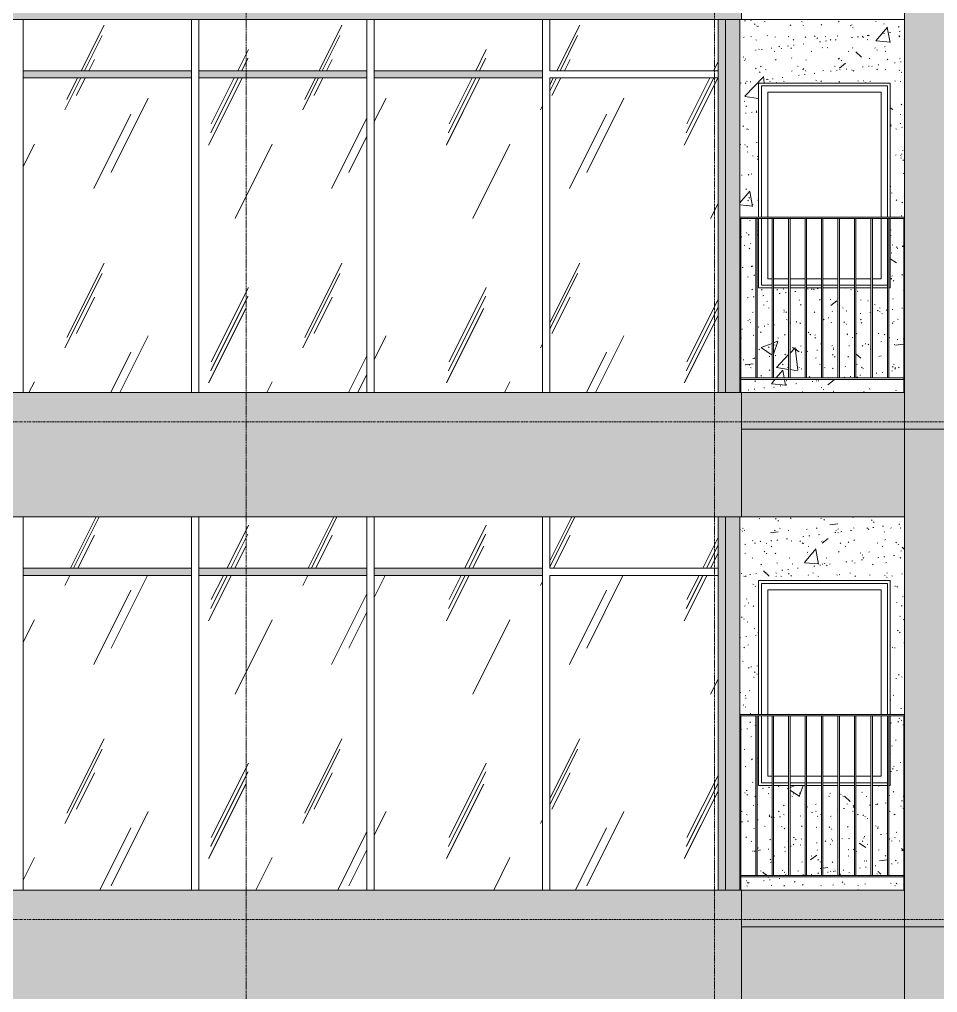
# Model space of a CAD drawing. Header units: millimetres. Extents: x 25061 to 259291, y -8723 to 35400.
# Drawn here: x 199160 to 205436, y 18700 to 25350 of the extents above; entities that cross this region are included whole.
import ezdxf

# ---------------------------------------------------------------- set-up
doc = ezdxf.new("R2010")
doc.units = ezdxf.units.MM
doc.linetypes.add('Centre', pattern=[31.75, 6.35, -4.7625, 15.875, -4.7625])
doc.linetypes.add('Grid Line', pattern=[22.225, 12.7, -3.175, 3.175, -3.175])
for name, color, linetype, lineweight in [('0-2', 50, 'Continuous', 5), ('A-FLOR-HRAL-1', 253, 'Continuous', 9), ('A-FLOR-LEVL-2', 51, 'Centre', 9), ('A-GLAZ', 151, 'Continuous', 9), ('A-GLAZ-3', 7, 'Continuous', 9), ('A-GLAZ-CURT', 52, 'Continuous', 9), ('A-GLAZ-CWMG', 51, 'Continuous', 9), ('A-WALL', 113, 'Continuous', 9), ('A-WALL-PATT-2', 9, 'Continuous', 9), ('A-WALL-PATT-3', 111, 'Continuous', 5), ('I-WALL', 2, 'Continuous', 9), ('I-WALL-2', 7, 'Continuous', 9), ('S-GRID-1', 1, 'Grid Line', 9)]:
    doc.layers.add(name, color=color, linetype=linetype, lineweight=lineweight)
pattern_1 = [(50, (-80880.3, 14125), (1165.98, -102.01), [121.92, -1341.12]), (355, (-80880.3, 14125), (-225.55, 1222.76), [97.54, -1072.9]), (100.451, (-80783.1, 14116.5), (940.43, 1120.75), [103.62, -1139.78]), (46.184, (-80880.3, 14450.1), (1734.9, -269.07), [182.88, -2011.68]), (96.636, (-80735.7, 14427.7), (1519.38, 1583.54), [155.42, -1709.66]), (351.184, (-80880.3, 14450.1), (1519.4, 1583.52), [146.3, -1609.34]), (21, (-80717.7, 14368.8), (970.33, -654.5), [121.92, -1341.12]), (326, (-80717.7, 14368.8), (395.53, 1178.8), [97.54, -1072.9]), (71.451, (-80636.9, 14314.3), (1365.87, 524.3), [103.62, -1139.78]), (37.5, (-80880.3, 14125), (19.767, 541.153), [53.645, -1006.246, 53.645, -1035.507, -1076.96]), (37.5, (-80880.3, 14125), (19.767, 541.153), [-2149.043, 53.645, -1023.315]), (7.5, (-80880.3, 14125), (427.646, 641.156), [53.645, -567.334, 53.645, -981.862, -410.464]), (7.5, (-80880.3, 14125), (427.646, 641.156), [-1656.486, 53.645, -356.82]), (327.5, (-81242.8, 14125), (867.782, -36.665), [53.645, -352.755, 53.645, -1214.323, -1682.496]), (327.5, (-81242.8, 14125), (867.782, -36.665), [-1674.37, 53.645, -1628.85]), (317.5, (-81405.4, 14125), (948.03, 162.73), [53.645, -474.675, 53.645, -788.416, -1194.816]), (317.5, (-81405.4, 14125), (948.03, 162.73), [-1370.38, 53.645, -1141.17])]
pattern_2 = [(37.5, (-80880.3, 14125), (-5.1206, 156.6122), [5.364, -118.181, 5.364, -132.812, -132.08]), (37.5, (-80880.3, 14125), (-5.1206, 156.6122), [-261.722, 5.364, -126.716]), (7.5, (-80880.3, 14125), (143.847, 229.3842), [5.364, -61.285, 5.364, -105.989, -42.672]), (7.5, (-80880.3, 14125), (143.847, 229.3842), [-178.003, 5.364, -37.308]), (327.5, (-80980.28, 14125), (253.1176, 0.4601), [5.364, -35.276, 5.364, -140.94, -191.008]), (327.5, (-80980.28, 14125), (253.1176, 0.4601), [-186.944, 5.364, -185.644]), (317.5, (-80980.28, 14125), (244.338, 71.3376), [5.364, -14.956, 5.364, -90.546, -109.728]), (317.5, (-80980.28, 14125), (244.338, 71.3376), [-116.23, 5.364, -104.364])]
pattern_3 = [(63.435, (-78970.7, 14236.3), (-0.002, 1625.6), [567.96, -3066.99]), (63.435, (-80596.3, 14236.3), (-0.002, 1625.6), [567.96, -3066.99]), (63.435, (-78192.5, 14550.35), (-0.002, 1625.6), [567.96, -3066.99]), (63.435, (-79818.1, 14550.35), (-0.002, 1625.6), [567.96, -3066.99]), (63.435, (-78310.3, 14439.5), (-0.002, 1625.6), [567.96, -3066.99]), (63.435, (-79935.9, 14439.5), (-0.002, 1625.6), [567.96, -3066.99]), (63.435, (-78430.35, 15074.4), (-0.002, 1625.6), [276.06, -3358.9]), (63.435, (-80055.95, 15074.4), (-0.002, 1625.6), [276.06, -3358.9]), (63.435, (-78508.9, 14976.15), (-0.002, 1625.6), [567.96, -3067]), (63.435, (-80134.5, 14976.15), (-0.002, 1625.6), [567.96, -3067]), (63.435, (-78495, 15046.7), (-0.002, 1625.6), [567.96, -3067]), (63.435, (-80120.6, 15046.7), (-0.002, 1625.6), [567.96, -3067]), (63.435, (-79150.9, 14737.2), (-0.002, 1625.6), [567.96, -3067]), (63.435, (-80776.5, 14737.2), (-0.002, 1625.6), [567.96, -3066.99]), (63.435, (-79137, 14820.35), (-0.002, 1625.6), [567.96, -3067]), (63.435, (-80762.6, 14820.35), (-0.002, 1625.6), [567.96, -3066.99]), (63.435, (-79133.3, 14880.3), (-0.002, 1625.6), [567.96, -3067]), (63.435, (-80758.9, 14880.3), (-0.002, 1625.6), [567.96, -3067])]

# ---------------------------------------------------------------- blocks, each defined once
blk = doc.blocks.new('M_Fixed - 900 x 1400-V152-TKCS_MẶT CẮT 2')
at = {"layer": 'A-GLAZ-3'}
for p, q in [((-77031.5, 7000), (-77031.5, 7896)), ((-77031.5, 7896), (-76169.5, 7896)), ((-76987.5, 7000), (-76987.5, 7852)), ((-76987.5, 7852), (-76213.5, 7852)), ((-76213.5, 7852), (-76213.5, 7000)), ((-76169.5, 7896), (-76169.5, 7000)), ((-77031.5, 6534), (-77031.5, 6990)), ((-76987.5, 6578), (-76987.5, 6990)), ((-76213.5, 6990), (-76213.5, 6578)), ((-76957.6, 6534), (-77031.5, 6534)), ((-76957.6, 6578), (-76987.5, 6578)), ((-76845.1, 6578), (-76947.6, 6578)), ((-76845.1, 6534), (-76947.6, 6534)), ((-76732.6, 6578), (-76835.1, 6578)), ((-76732.6, 6534), (-76835.1, 6534)), ((-76620.1, 6578), (-76722.6, 6578)), ((-76620.1, 6534), (-76722.6, 6534)), ((-76507.6, 6578), (-76610.1, 6578)), ((-76507.6, 6534), (-76610.1, 6534)), ((-76395.1, 6578), (-76497.6, 6578)), ((-76395.1, 6534), (-76497.6, 6534)), ((-76282.6, 6578), (-76385.1, 6578)), ((-76282.6, 6534), (-76385.1, 6534)), ((-76213.5, 6578), (-76272.6, 6578)), ((-76170.1, 6534), (-76272.6, 6534))]:
    blk.add_line(p, q, dxfattribs=at)
blk = doc.blocks.new('Railing - 10mm-901206-TKCS_MẶT CẮT 2')
at = {"layer": 'A-FLOR-HRAL-1'}
for p, q in [((-62145.064287, 5900), (-62145.064287, 6990)), ((-62135.064287, 5900), (-62135.064287, 6990))]:
    blk.add_line(p, q, dxfattribs=at)
blk = doc.blocks.new('Railing - 50 x 10mm-901205-TKCS_MẶT CẮT 2')
at = {"layer": 'A-FLOR-HRAL-1'}
for p in [(-62252.564287, 6990), (-62247.564287, 5800)]:
    blk.add_line(p, (-62247.564287, 6990), dxfattribs=at)
blk = doc.blocks.new('Railing - 50 x 10mm-V153-TKCS_MẶT CẮT 2')
at = {"layer": 'A-FLOR-HRAL-1'}
for p, q in [((-77172.564287, 6990), (-77177.564287, 6990)), ((-77172.564287, 5800), (-77172.564287, 6990))]:
    blk.add_line(p, q, dxfattribs=at)
blk = doc.blocks.new('Railing - Railing-990010-TKCS_MẶT CẮT 2')
at = {"layer": 'A-FLOR-HRAL-1'}
for p, q in [((-77177.6, 22900), (-76052.6, 22900)), ((-76052.6, 22890), (-77177.6, 22890))]:
    blk.add_line(p, q, dxfattribs=at)
blk.add_blockref('Railing - 50 x 10mm-V153-TKCS_MẶT CẮT 2', (0, 17000))
at = {"extrusion": (0, 0, -1), "zscale": -1}
for name, p in [('Railing - 10mm-901206-TKCS_MẶT CẮT 2', (139205.1, 17000)), ('Railing - 10mm-901206-TKCS_MẶT CẮT 2', (139092.6, 17000)), ('Railing - 10mm-901206-TKCS_MẶT CẮT 2', (138980.1, 17000)), ('Railing - 10mm-901206-TKCS_MẶT CẮT 2', (138867.6, 17000)), ('Railing - 10mm-901206-TKCS_MẶT CẮT 2', (138755.1, 17000)), ('Railing - 10mm-901206-TKCS_MẶT CẮT 2', (138642.6, 17000)), ('Railing - 10mm-901206-TKCS_MẶT CẮT 2', (138530.1, 17000)), ('Railing - 10mm-901206-TKCS_MẶT CẮT 2', (138417.6, 17000)), ('Railing - 10mm-901206-TKCS_MẶT CẮT 2', (138305.1, 17000)), ('Railing - 50 x 10mm-901205-TKCS_MẶT CẮT 2', (138305.1, 17000))]:
    blk.add_blockref(name, p, dxfattribs=at)
blk = doc.blocks.new('Top Rail Type - Top Rail_Internal_-990011-TKCS_MẶT CẮT 2')
at = {"layer": 'A-FLOR-HRAL-1'}
for p, q in [((-76052.564287, 24000), (-77177.564287, 24000)), ((-76052.564287, 23990), (-77177.564287, 23990))]:
    blk.add_line(p, q, dxfattribs=at)
blk = doc.blocks.new('NCV_TKTC_TANG 6 - 8_rvt-4-TKCS_MẶT CẮT 2')
at = {"layer": 'A-WALL-PATT-2'}
h = blk.add_hatch(dxfattribs=at)
h.set_pattern_fill('FP_37', color=256, style=0, pattern_type=2)
h.set_pattern_definition(pattern_1)
h.paths.add_polyline_path([(-76991.2, 22800), (-76057.6, 22800), (-76057.6, 22890), (-77172.6, 22890), (-77172.6, 22800), (-77147.3, 22800)])
h.paths.add_polyline_path([(-76507.6, 22900), (-76507.6, 23515), (-76610.1, 23515), (-76610.1, 22900)])
h.paths.add_polyline_path([(-76497.6, 22900), (-76395.1, 22900), (-76395.1, 23515), (-76497.6, 23515), (-76497.6, 23219.8)])
h.paths.add_polyline_path([(-76385.1, 22900), (-76282.6, 22900), (-76282.6, 23515), (-76385.1, 23515), (-76385.1, 23315.5)])
h.paths.add_polyline_path([(-76170.1, 22900), (-76170.1, 23515), (-76272.6, 23515), (-76272.6, 22900)])
h.paths.add_polyline_path([(-76620.1, 22900), (-76620.1, 23515), (-76722.6, 23515), (-76722.6, 22900)])
h.paths.add_polyline_path([(-77140.9, 22900), (-77070.1, 22900), (-77070.1, 23990), (-77172.6, 23990), (-77172.6, 22900), (-77163.5, 22900)])
h.paths.add_polyline_path([(-76845.1, 22900), (-76845.1, 23515), (-76947.6, 23515), (-76947.6, 22900), (-76873.6, 22900)])
h.paths.add_polyline_path([(-76160.1, 22900), (-76057.6, 22900), (-76057.6, 23990), (-76150.5, 23990), (-76150.5, 23515), (-76160.1, 23515), (-76160.1, 23506.9)])
h.paths.add_polyline_path([(-76835.1, 22900), (-76732.6, 22900), (-76732.6, 23515), (-76835.1, 23515), (-76835.1, 22932.8)])
h.paths.add_polyline_path([(-77060.1, 22900), (-76957.6, 22900), (-76957.6, 23515), (-77050.5, 23515), (-77050.5, 23990), (-77060.1, 23990), (-77060.1, 23444.6)])
h.paths.add_polyline_path([(-77101.9, 24000), (-77050.5, 24000), (-77050.5, 24915), (-76150.5, 24915), (-76150.5, 24000), (-76052.6, 24000), (-76052.6, 25350), (-77177.6, 25350), (-77177.6, 24000), (-77172.6, 24000)])
h = blk.add_hatch(dxfattribs=at)
h.set_pattern_fill('FP_38', color=256, style=0, pattern_type=2)
h.set_pattern_definition(pattern_2)
h.paths.add_polyline_path([(-76991.2, 22800), (-76057.6, 22800), (-76057.6, 22890), (-77172.6, 22890), (-77172.6, 22800), (-77147.3, 22800)])
h.paths.add_polyline_path([(-76507.6, 22900), (-76507.6, 23515), (-76610.1, 23515), (-76610.1, 22900)])
h.paths.add_polyline_path([(-76497.6, 22900), (-76395.1, 22900), (-76395.1, 23515), (-76497.6, 23515), (-76497.6, 23219.8)])
h.paths.add_polyline_path([(-76385.1, 22900), (-76282.6, 22900), (-76282.6, 23515), (-76385.1, 23515), (-76385.1, 23315.5)])
h.paths.add_polyline_path([(-76170.1, 22900), (-76170.1, 23515), (-76272.6, 23515), (-76272.6, 22900)])
h.paths.add_polyline_path([(-76620.1, 22900), (-76620.1, 23515), (-76722.6, 23515), (-76722.6, 22900)])
h.paths.add_polyline_path([(-77140.9, 22900), (-77070.1, 22900), (-77070.1, 23990), (-77172.6, 23990), (-77172.6, 22900), (-77163.5, 22900)])
h.paths.add_polyline_path([(-76845.1, 22900), (-76845.1, 23515), (-76947.6, 23515), (-76947.6, 22900), (-76873.6, 22900)])
h.paths.add_polyline_path([(-76160.1, 22900), (-76057.6, 22900), (-76057.6, 23990), (-76150.5, 23990), (-76150.5, 23515), (-76160.1, 23515), (-76160.1, 23506.9)])
h.paths.add_polyline_path([(-76835.1, 22900), (-76732.6, 22900), (-76732.6, 23515), (-76835.1, 23515), (-76835.1, 22932.8)])
h.paths.add_polyline_path([(-77060.1, 22900), (-76957.6, 22900), (-76957.6, 23515), (-77050.5, 23515), (-77050.5, 23990), (-77060.1, 23990), (-77060.1, 23444.6)])
h.paths.add_polyline_path([(-77101.9, 24000), (-77050.5, 24000), (-77050.5, 24915), (-76150.5, 24915), (-76150.5, 24000), (-76052.6, 24000), (-76052.6, 25350), (-77177.6, 25350), (-77177.6, 24000), (-77172.6, 24000)])
at = {"layer": 'I-WALL-2'}
for p, q in [((-77050.5, 24000), (-77050.5, 24915)), ((-77050.5, 24915), (-76150.5, 24915)), ((-76150.5, 24915), (-76150.5, 24000)), ((-77050.5, 23515), (-77050.5, 23990)), ((-76150.5, 23990), (-76150.5, 23515)), ((-76957.6, 23515), (-77050.5, 23515)), ((-76845.1, 23515), (-76947.6, 23515)), ((-76732.6, 23515), (-76835.1, 23515)), ((-76620.1, 23515), (-76722.6, 23515)), ((-76507.6, 23515), (-76610.1, 23515)), ((-76395.1, 23515), (-76497.6, 23515)), ((-76282.6, 23515), (-76385.1, 23515)), ((-76170.1, 23515), (-76272.6, 23515)), ((-76150.5, 23515), (-76160.1, 23515))]:
    blk.add_line(p, q, dxfattribs=at)
at = {"layer": ''}
for name in ['Top Rail Type - Top Rail_Internal_-990011-TKCS_MẶT CẮT 2', 'Railing - Railing-990010-TKCS_MẶT CẮT 2']:
    blk.add_blockref(name, (0, 0), dxfattribs=at)
at = {"layer": 'A-GLAZ'}
blk.add_blockref('M_Fixed - 900 x 1400-V152-TKCS_MẶT CẮT 2', (0, 17000), dxfattribs=at)
blk = doc.blocks.new('NCV_TKTC_TANG 6 - 8_rvt-6-TKCS_MẶT CẮT 2')
at = {"layer": 'A-WALL-PATT-2'}
h = blk.add_hatch(dxfattribs=at)
h.set_pattern_fill('FP_37', color=256, style=0, pattern_type=2)
h.set_pattern_definition(pattern_1)
h.paths.add_polyline_path([(-77172.6, 19400), (-76057.6, 19400), (-76057.6, 19490), (-77172.6, 19490), (-77172.6, 19401.1)])
h.paths.add_polyline_path([(-77163.5, 19500), (-77070.1, 19500), (-77070.1, 20590), (-77172.6, 20590), (-77172.6, 19500)])
h.paths.add_polyline_path([(-76873.6, 19500), (-76845.1, 19500), (-76845.1, 20115), (-76947.6, 20115), (-76947.6, 19500)])
h.paths.add_polyline_path([(-76957.6, 19500), (-76957.6, 20115), (-77050.5, 20115), (-77050.5, 20590), (-77060.1, 20590), (-77060.1, 19500)])
h.paths.add_polyline_path([(-76722.6, 19500), (-76620.1, 19500), (-76620.1, 20115), (-76722.6, 20115), (-76722.6, 19628.5)])
h.paths.add_polyline_path([(-76835.1, 19500), (-76732.6, 19500), (-76732.6, 20115), (-76835.1, 20115), (-76835.1, 19532.8)])
h.paths.add_polyline_path([(-76057.6, 19500), (-76057.6, 20590), (-76150.5, 20590), (-76150.5, 20115), (-76160.1, 20115), (-76160.1, 19500)])
h.paths.add_polyline_path([(-76610.1, 19500), (-76507.6, 19500), (-76507.6, 20115), (-76610.1, 20115), (-76610.1, 19724.2)])
h.paths.add_polyline_path([(-76497.6, 19500), (-76395.1, 19500), (-76395.1, 20115), (-76497.6, 20115), (-76497.6, 19819.8)])
h.paths.add_polyline_path([(-76385.1, 19500), (-76282.6, 19500), (-76282.6, 20115), (-76385.1, 20115), (-76385.1, 19915.5)])
h.paths.add_polyline_path([(-76272.6, 19500), (-76170.1, 19500), (-76170.1, 20115), (-76272.6, 20115), (-76272.6, 20011.2)])
h.paths.add_polyline_path([(-77050.5, 20600), (-77050.5, 21515), (-76150.5, 21515), (-76150.5, 20600), (-76052.6, 20600), (-76052.6, 21950), (-77177.6, 21950), (-77177.6, 20600), (-77101.9, 20600)])
h = blk.add_hatch(dxfattribs=at)
h.set_pattern_fill('FP_38', color=256, style=0, pattern_type=2)
h.set_pattern_definition(pattern_2)
h.paths.add_polyline_path([(-77172.6, 19400), (-76057.6, 19400), (-76057.6, 19490), (-77172.6, 19490), (-77172.6, 19401.1)])
h.paths.add_polyline_path([(-77163.5, 19500), (-77070.1, 19500), (-77070.1, 20590), (-77172.6, 20590), (-77172.6, 19500)])
h.paths.add_polyline_path([(-76873.6, 19500), (-76845.1, 19500), (-76845.1, 20115), (-76947.6, 20115), (-76947.6, 19500)])
h.paths.add_polyline_path([(-76957.6, 19500), (-76957.6, 20115), (-77050.5, 20115), (-77050.5, 20590), (-77060.1, 20590), (-77060.1, 19500)])
h.paths.add_polyline_path([(-76722.6, 19500), (-76620.1, 19500), (-76620.1, 20115), (-76722.6, 20115), (-76722.6, 19628.5)])
h.paths.add_polyline_path([(-76835.1, 19500), (-76732.6, 19500), (-76732.6, 20115), (-76835.1, 20115), (-76835.1, 19532.8)])
h.paths.add_polyline_path([(-76057.6, 19500), (-76057.6, 20590), (-76150.5, 20590), (-76150.5, 20115), (-76160.1, 20115), (-76160.1, 19500)])
h.paths.add_polyline_path([(-76610.1, 19500), (-76507.6, 19500), (-76507.6, 20115), (-76610.1, 20115), (-76610.1, 19724.2)])
h.paths.add_polyline_path([(-76497.6, 19500), (-76395.1, 19500), (-76395.1, 20115), (-76497.6, 20115), (-76497.6, 19819.8)])
h.paths.add_polyline_path([(-76385.1, 19500), (-76282.6, 19500), (-76282.6, 20115), (-76385.1, 20115), (-76385.1, 19915.5)])
h.paths.add_polyline_path([(-76272.6, 19500), (-76170.1, 19500), (-76170.1, 20115), (-76272.6, 20115), (-76272.6, 20011.2)])
h.paths.add_polyline_path([(-77050.5, 20600), (-77050.5, 21515), (-76150.5, 21515), (-76150.5, 20600), (-76052.6, 20600), (-76052.6, 21950), (-77177.6, 21950), (-77177.6, 20600), (-77101.9, 20600)])
at = {"layer": 'I-WALL-2'}
for p, q in [((-77050.5, 20600), (-77050.5, 21515)), ((-77050.5, 21515), (-76150.5, 21515)), ((-76150.5, 21515), (-76150.5, 20600)), ((-77050.5, 20115), (-77050.5, 20590)), ((-76150.5, 20590), (-76150.5, 20115)), ((-76957.6, 20115), (-77050.5, 20115)), ((-76845.1, 20115), (-76947.6, 20115)), ((-76732.6, 20115), (-76835.1, 20115)), ((-76620.1, 20115), (-76722.6, 20115)), ((-76507.6, 20115), (-76610.1, 20115)), ((-76395.1, 20115), (-76497.6, 20115)), ((-76282.6, 20115), (-76385.1, 20115)), ((-76170.1, 20115), (-76272.6, 20115)), ((-76150.5, 20115), (-76160.1, 20115))]:
    blk.add_line(p, q, dxfattribs=at)
at = {"layer": ''}
for name in ['Top Rail Type - Top Rail_Internal_-990011-TKCS_MẶT CẮT 2', 'Railing - Railing-990010-TKCS_MẶT CẮT 2']:
    blk.add_blockref(name, (0, -3400), dxfattribs=at)
at = {"layer": 'A-GLAZ'}
blk.add_blockref('M_Fixed - 900 x 1400-V152-TKCS_MẶT CẮT 2', (0, 13600), dxfattribs=at)
blk = doc.blocks.new('System Panel - Glazed-V322-TKCS_MẶT CẮT 2')
at = {"layer": 'A-GLAZ-CURT'}
h = blk.add_hatch(dxfattribs=at)
h.set_pattern_fill('FP_35', color=256, style=0, pattern_type=2)
h.set_pattern_definition(pattern_3)
h.paths.add_polyline_path([(-77327.6, 19400), (-77327.6, 21550), (-78477.6, 21550), (-78477.6, 19400), (-77501.6, 19400)])
for p, q in [((-77327.6, 21550), (-78477.6, 21550)), ((-78477.6, 21550), (-78477.6, 19400)), ((-77327.6, 19400), (-77327.6, 21550))]:
    blk.add_line(p, q, dxfattribs=at)
blk = doc.blocks.new('Rectangular Mullion - 50 x 100mm-1839001-TKCS_MẶT CẮT 2')
at = {"layer": 'A-GLAZ-CWMG'}
blk.add_hatch(color=256, dxfattribs=at).paths.add_polyline_path([(-77277.564287, 7975), (-77277.564287, 8350), (-77327.564287, 8350), (-77327.564287, 7975)])
for p, q in [((-77277.564287, 7975), (-77277.564287, 8350)), ((-77327.564287, 7975), (-77327.564287, 8000))]:
    blk.add_line(p, q, dxfattribs=at)
blk = doc.blocks.new('System Panel - Glazed-V323-TKCS_MẶT CẮT 2')
at = {"layer": 'A-GLAZ-CURT'}
h = blk.add_hatch(dxfattribs=at)
h.set_pattern_fill('FP_35', color=256, style=0, pattern_type=2)
h.set_pattern_definition(pattern_3)
h.paths.add_polyline_path([(-78527.6, 19400), (-78527.6, 21550), (-79677.6, 21550), (-79677.6, 19400)])
for p, q in [((-78527.6, 21550), (-79677.6, 21550)), ((-79677.6, 21550), (-79677.6, 19400)), ((-78527.6, 19400), (-78527.6, 21550))]:
    blk.add_line(p, q, dxfattribs=at)
blk = doc.blocks.new('System Panel - Glazed-V324-TKCS_MẶT CẮT 2')
at = {"layer": 'A-GLAZ-CURT'}
h = blk.add_hatch(dxfattribs=at)
h.set_pattern_fill('FP_35', color=256, style=0, pattern_type=2)
h.set_pattern_definition(pattern_3)
h.paths.add_polyline_path([(-80877.6, 19400), (-79727.6, 19400), (-79727.6, 21550), (-80877.6, 21550)])
for p, q in [((-79727.6, 21550), (-80877.6, 21550)), ((-80877.6, 21550), (-80877.6, 19400)), ((-79727.6, 19400), (-79727.6, 21550))]:
    blk.add_line(p, q, dxfattribs=at)
blk = doc.blocks.new('System Panel - Glazed-V325-TKCS_MẶT CẮT 2')
at = {"layer": 'A-GLAZ-CURT'}
h = blk.add_hatch(dxfattribs=at)
h.set_pattern_fill('FP_35', color=256, style=0, pattern_type=2)
h.set_pattern_definition(pattern_3)
h.paths.add_polyline_path([(-80927.6, 19400), (-80927.6, 21550), (-82077.6, 21550), (-82077.6, 19400)])
for p, q in [((-80927.6, 21550), (-82077.6, 21550)), ((-82077.6, 21550), (-82077.6, 19400)), ((-80927.6, 19400), (-80927.6, 21550))]:
    blk.add_line(p, q, dxfattribs=at)
blk = doc.blocks.new('System Panel - Glazed-V328-TKCS_MẶT CẮT 2')
at = {"layer": 'A-GLAZ-CURT'}
h = blk.add_hatch(dxfattribs=at)
h.set_pattern_fill('FP_35', color=256, style=0, pattern_type=2)
h.set_pattern_definition(pattern_3)
h.paths.add_polyline_path([(-77327.6, 21600), (-77327.6, 21950), (-78477.6, 21950), (-78477.6, 21600), (-77501.6, 21600)])
for p, q in [((-78477.6, 21950), (-78477.6, 21600)), ((-77327.6, 21600), (-77327.6, 21950)), ((-78477.6, 21600), (-77327.6, 21600))]:
    blk.add_line(p, q, dxfattribs=at)
blk = doc.blocks.new('System Panel - Glazed-V329-TKCS_MẶT CẮT 2')
at = {"layer": 'A-GLAZ-CURT'}
h = blk.add_hatch(dxfattribs=at)
h.set_pattern_fill('FP_35', color=256, style=0, pattern_type=2)
h.set_pattern_definition(pattern_3)
h.paths.add_polyline_path([(-78527.6, 21600), (-78527.6, 21950), (-79677.6, 21950), (-79677.6, 21600)])
for p, q in [((-79677.6, 21950), (-79677.6, 21600)), ((-78527.6, 21600), (-78527.6, 21950)), ((-79677.6, 21600), (-78527.6, 21600))]:
    blk.add_line(p, q, dxfattribs=at)
blk = doc.blocks.new('System Panel - Glazed-V330-TKCS_MẶT CẮT 2')
at = {"layer": 'A-GLAZ-CURT'}
h = blk.add_hatch(dxfattribs=at)
h.set_pattern_fill('FP_35', color=256, style=0, pattern_type=2)
h.set_pattern_definition(pattern_3)
h.paths.add_polyline_path([(-79727.6, 21600), (-79727.6, 21950), (-80877.6, 21950), (-80877.6, 21600), (-80682.5, 21600)])
for p, q in [((-80877.6, 21950), (-80877.6, 21600)), ((-79727.6, 21600), (-79727.6, 21950)), ((-80877.6, 21600), (-79727.6, 21600))]:
    blk.add_line(p, q, dxfattribs=at)
blk = doc.blocks.new('System Panel - Glazed-V331-TKCS_MẶT CẮT 2')
at = {"layer": 'A-GLAZ-CURT'}
h = blk.add_hatch(dxfattribs=at)
h.set_pattern_fill('FP_35', color=256, style=0, pattern_type=2)
h.set_pattern_definition(pattern_3)
h.paths.add_polyline_path([(-80927.6, 21600), (-80927.6, 21950), (-82077.6, 21950), (-82077.6, 21600)])
for p, q in [((-82077.6, 21950), (-82077.6, 21600)), ((-80927.6, 21600), (-80927.6, 21950)), ((-82077.6, 21600), (-80927.6, 21600))]:
    blk.add_line(p, q, dxfattribs=at)
blk = doc.blocks.new('Rectangular Mullion - 50 x 100mm-1839002-TKCS_MẶT CẮT 2')
at = {"layer": 'A-GLAZ-CWMG'}
blk.add_hatch(color=256, dxfattribs=at).paths.add_polyline_path([(-77327.6, 5800), (-77277.6, 5800), (-77277.6, 7975), (-77327.6, 7975), (-77327.6, 6783.1)])
for p, q in [((-77327.6, 7950), (-77327.6, 7975)), ((-77277.6, 5800), (-77277.6, 7975))]:
    blk.add_line(p, q, dxfattribs=at)
blk = doc.blocks.new('Rectangular Mullion - 50 x 100mm-1838991-TKCS_MẶT CẮT 2')
at = {"layer": 'A-GLAZ-CWMG'}
blk.add_hatch(color=256, dxfattribs=at).paths.add_polyline_path([(-79677.6, 7950), (-78527.6, 7950), (-78527.6, 8000), (-79677.6, 8000)])
for p, q in [((-79677.6, 7950), (-79677.6, 8000)), ((-78527.6, 8000), (-78527.6, 7950))]:
    blk.add_line(p, q, dxfattribs=at)
blk = doc.blocks.new('Rectangular Mullion - 50 x 100mm-V210-TKCS_MẶT CẮT 2')
at = {"layer": 'A-GLAZ-CWMG'}
blk.add_hatch(color=256, dxfattribs=at).paths.add_polyline_path([(-77177.564287, 5800), (-77177.564287, 7975), (-77277.564287, 7975), (-77277.564287, 5800)])
blk.add_line((-77177.564287, 7975), (-77177.564287, 5800), dxfattribs=at)
blk = doc.blocks.new('Rectangular Mullion - 50 x 100mm-V211-TKCS_MẶT CẮT 2')
at = {"layer": 'A-GLAZ-CWMG'}
blk.add_hatch(color=256, dxfattribs=at).paths.add_polyline_path([(-77277.6, 7975), (-77177.6, 7975), (-77177.6, 8350), (-77277.6, 8350), (-77277.6, 8016.8)])
blk.add_line((-77177.6, 8350), (-77177.6, 7975), dxfattribs=at)
blk = doc.blocks.new('System Panel - Glazed-V340-TKCS_MẶT CẮT 2')
at = {"layer": 'A-GLAZ-CURT'}
h = blk.add_hatch(dxfattribs=at)
h.set_pattern_fill('FP_35', color=256, style=0, pattern_type=2)
h.set_pattern_definition(pattern_3)
h.paths.add_polyline_path([(-77327.6, 22800), (-77327.6, 24950), (-78477.6, 24950), (-78477.6, 22800), (-77501.6, 22800)])
for p, q in [((-77327.6, 24950), (-78477.6, 24950)), ((-78477.6, 24950), (-78477.6, 22800)), ((-77327.6, 22800), (-77327.6, 24950))]:
    blk.add_line(p, q, dxfattribs=at)
blk = doc.blocks.new('System Panel - Glazed-V341-TKCS_MẶT CẮT 2')
at = {"layer": 'A-GLAZ-CURT'}
h = blk.add_hatch(dxfattribs=at)
h.set_pattern_fill('FP_35', color=256, style=0, pattern_type=2)
h.set_pattern_definition(pattern_3)
h.paths.add_polyline_path([(-78527.6, 22800), (-78527.6, 24950), (-79677.6, 24950), (-79677.6, 22800)])
for p, q in [((-78527.6, 24950), (-79677.6, 24950)), ((-79677.6, 24950), (-79677.6, 22800)), ((-78527.6, 22800), (-78527.6, 24950))]:
    blk.add_line(p, q, dxfattribs=at)
blk = doc.blocks.new('System Panel - Glazed-V342-TKCS_MẶT CẮT 2')
at = {"layer": 'A-GLAZ-CURT'}
h = blk.add_hatch(dxfattribs=at)
h.set_pattern_fill('FP_35', color=256, style=0, pattern_type=2)
h.set_pattern_definition(pattern_3)
h.paths.add_polyline_path([(-79727.6, 22800), (-79727.6, 24950), (-80877.6, 24950), (-80877.6, 22800), (-80682.5, 22800)])
for p, q in [((-79727.6, 24950), (-80877.6, 24950)), ((-80877.6, 24950), (-80877.6, 22800)), ((-79727.6, 22800), (-79727.6, 24950))]:
    blk.add_line(p, q, dxfattribs=at)
blk = doc.blocks.new('System Panel - Glazed-V343-TKCS_MẶT CẮT 2')
at = {"layer": 'A-GLAZ-CURT'}
h = blk.add_hatch(dxfattribs=at)
h.set_pattern_fill('FP_35', color=256, style=0, pattern_type=2)
h.set_pattern_definition(pattern_3)
h.paths.add_polyline_path([(-80927.6, 22800), (-80927.6, 24950), (-82077.6, 24950), (-82077.6, 22800)])
for p, q in [((-80927.6, 24950), (-82077.6, 24950)), ((-82077.6, 24950), (-82077.6, 22800)), ((-80927.6, 22800), (-80927.6, 24950))]:
    blk.add_line(p, q, dxfattribs=at)
blk = doc.blocks.new('System Panel - Glazed-V346-TKCS_MẶT CẮT 2')
at = {"layer": 'A-GLAZ-CURT'}
h = blk.add_hatch(dxfattribs=at)
h.set_pattern_fill('FP_35', color=256, style=0, pattern_type=2)
h.set_pattern_definition(pattern_3)
h.paths.add_polyline_path([(-77327.6, 25000), (-77327.6, 25350), (-78477.6, 25350), (-78477.6, 25000), (-77501.6, 25000)])
for p, q in [((-78477.6, 25350), (-78477.6, 25000)), ((-77327.6, 25000), (-77327.6, 25350)), ((-78477.6, 25000), (-77327.6, 25000))]:
    blk.add_line(p, q, dxfattribs=at)
blk = doc.blocks.new('System Panel - Glazed-V347-TKCS_MẶT CẮT 2')
at = {"layer": 'A-GLAZ-CURT'}
h = blk.add_hatch(dxfattribs=at)
h.set_pattern_fill('FP_35', color=256, style=0, pattern_type=2)
h.set_pattern_definition(pattern_3)
h.paths.add_polyline_path([(-78527.6, 25000), (-78527.6, 25350), (-79677.6, 25350), (-79677.6, 25000)])
for p, q in [((-79677.6, 25350), (-79677.6, 25000)), ((-78527.6, 25000), (-78527.6, 25350)), ((-79677.6, 25000), (-78527.6, 25000))]:
    blk.add_line(p, q, dxfattribs=at)
blk = doc.blocks.new('System Panel - Glazed-V348-TKCS_MẶT CẮT 2')
at = {"layer": 'A-GLAZ-CURT'}
h = blk.add_hatch(dxfattribs=at)
h.set_pattern_fill('FP_35', color=256, style=0, pattern_type=2)
h.set_pattern_definition(pattern_3)
h.paths.add_polyline_path([(-79727.6, 25000), (-79727.6, 25350), (-80877.6, 25350), (-80877.6, 25000), (-80682.5, 25000)])
for p, q in [((-80877.6, 25350), (-80877.6, 25000)), ((-79727.6, 25000), (-79727.6, 25350)), ((-80877.6, 25000), (-79727.6, 25000))]:
    blk.add_line(p, q, dxfattribs=at)
blk = doc.blocks.new('System Panel - Glazed-V349-TKCS_MẶT CẮT 2')
at = {"layer": 'A-GLAZ-CURT'}
h = blk.add_hatch(dxfattribs=at)
h.set_pattern_fill('FP_35', color=256, style=0, pattern_type=2)
h.set_pattern_definition(pattern_3)
h.paths.add_polyline_path([(-80927.6, 25000), (-80927.6, 25350), (-82077.6, 25350), (-82077.6, 25000)])
for p, q in [((-82077.6, 25350), (-82077.6, 25000)), ((-80927.6, 25000), (-80927.6, 25350)), ((-82077.6, 25000), (-80927.6, 25000))]:
    blk.add_line(p, q, dxfattribs=at)

msp = doc.modelspace()

# ---------------------------------------------------------------- hatches: boundary and pattern name
at = {"layer": 'A-WALL-PATT-3'}
for points in [[(200580.3, 25350), (204085.2, 25350), (204085.2, 26200), (197525.2, 26200), (197525.2, 25350), (198989.8, 25350)], [(204095.2, 25350), (204095.2, 26200), (204085.2, 26200), (204085.2, 25350)], [(200580.3, 21950), (204085.2, 21950), (204085.2, 22800), (197525.2, 22800), (197525.2, 21950), (198989.8, 21950)], [(204095.2, 21950), (204095.2, 22800), (204085.2, 22800), (204085.2, 21950)], [(205210, 22550), (205210.2, 22550), (205210.2, 22800), (204095.2, 22800), (204095.2, 22550)], [(203761.1, 18550), (204085.2, 18550), (204085.2, 19400), (197525.2, 19400), (197525.2, 18550), (200580.3, 18550)], [(204095.2, 18550), (204095.2, 19400), (204085.2, 19400), (204085.2, 18550)], [(205210.2, 19150), (205210.2, 19150), (205210.2, 19400), (204095.2, 19400), (204095.2, 19150), (205210, 19150)]]:
    msp.add_hatch(color=256, dxfattribs=at).paths.add_polyline_path(points)
h = msp.add_hatch(color=256, dxfattribs=at)
h.paths.add_polyline_path([(205210.2, 22550), (208800.1, 22550), (208800.1, 25950), (205210.2, 25950), (205210.2, 22822.3)])
h.paths.add_polyline_path([(207769.3, 23514.4), (206410.2, 23514.4), (206410.2, 24914.4), (207810.2, 24914.4), (207810.2, 23514.4)])
h = msp.add_hatch(color=256, dxfattribs=at)
h.paths.add_polyline_path([(196410.2, 21950), (197525.2, 21950), (197525.2, 22550), (196410.2, 22550)])
h.paths.add_polyline_path([(204095.2, 21950), (205210.2, 21950), (205210.2, 22550), (204095.2, 22550), (204095.2, 22360)])
h = msp.add_hatch(color=256, dxfattribs=at)
h.paths.add_polyline_path([(208532.4, 19150), (208800.1, 19150), (208800.1, 22550), (205210.2, 22550), (205210.2, 19150), (206942, 19150)])
h.paths.add_polyline_path([(206451.1, 20114.4), (206410.2, 20114.4), (206410.2, 21514.4), (207810.2, 21514.4), (207810.2, 20114.4), (206942, 20114.4)])
h = msp.add_hatch(color=256, dxfattribs=at)
h.paths.add_polyline_path([(196410.2, 18550), (197525.2, 18550), (197525.2, 19150), (196410.2, 19150), (196410.2, 19120.9)])
h.paths.add_polyline_path([(205210.2, 18550), (205210.2, 19150), (204095.2, 19150), (204095.2, 18550), (204556.3, 18550)])
h = msp.add_hatch(color=256, dxfattribs=at)
h.paths.add_polyline_path([(208532.4, 15750), (208800.1, 15750), (208800.1, 19150), (205210.2, 19150), (205210.2, 15750), (206942, 15750)])
h.paths.add_polyline_path([(207769.3, 16714.4), (206410.2, 16714.4), (206410.2, 18114.4), (207810.2, 18114.4), (207810.2, 16714.4)])

# ---------------------------------------------------------------- linework, layer by layer
at = {"layer": 'A-FLOR-LEVL-2'}
for p, q in [((147110.2, 22600), (255566.7, 22600)), ((147110.2, 19200), (255566.7, 19200))]:
    msp.add_line(p, q, dxfattribs=at)
at = {"layer": 'A-WALL'}
for p, q in [((205210.2, 29350), (205210.2, 15750)), ((208810.1, 22550), (205210.2, 22550)), ((219005.2, 22550), (205210.2, 22550)), ((208810.1, 19150), (205210.2, 19150)), ((219005.2, 19150), (205210.2, 19150))]:
    msp.add_line(p, q, dxfattribs=at)
at = {"layer": 'I-WALL'}
for p, q in [((204095.2, 26200), (204095.2, 25350)), ((197525.2, 25350), (204085.2, 25350)), ((204095.2, 25350), (204085.2, 25350)), ((204095.2, 25350), (205210.2, 25350)), ((205210.2, 22800), (196410.2, 22800)), ((204095.2, 22800), (204095.2, 21950)), ((205210.2, 22550), (204095.2, 22550)), ((197525.2, 21950), (204085.2, 21950)), ((204095.2, 21950), (204085.2, 21950)), ((204095.2, 21950), (205210.2, 21950)), ((205210.2, 19400), (196410.2, 19400)), ((204095.2, 19400), (204095.2, 18550)), ((205210.2, 19150), (204095.2, 19150))]:
    msp.add_line(p, q, dxfattribs=at)
at = {"layer": 'S-GRID-1'}
for p, q in [((200710.2, -3283.1), (200710.2, 30285.9)), ((203910.2, -3283.1), (203910.2, 30285.9))]:
    msp.add_line(p, q, dxfattribs=at)

# ---------------------------------------------------------------- block references
at = {"layer": '0-2'}
for name in ['NCV_TKTC_TANG 6 - 8_rvt-4-TKCS_MẶT CẮT 2', 'NCV_TKTC_TANG 6 - 8_rvt-6-TKCS_MẶT CẮT 2']:
    msp.add_blockref(name, (281262.8, 0), dxfattribs=at)
at = {"layer": 'A-GLAZ-CURT'}
for name in ['System Panel - Glazed-V349-TKCS_MẶT CẮT 2', 'System Panel - Glazed-V348-TKCS_MẶT CẮT 2', 'System Panel - Glazed-V347-TKCS_MẶT CẮT 2', 'System Panel - Glazed-V346-TKCS_MẶT CẮT 2', 'System Panel - Glazed-V343-TKCS_MẶT CẮT 2', 'System Panel - Glazed-V342-TKCS_MẶT CẮT 2', 'System Panel - Glazed-V341-TKCS_MẶT CẮT 2', 'System Panel - Glazed-V340-TKCS_MẶT CẮT 2', 'System Panel - Glazed-V331-TKCS_MẶT CẮT 2', 'System Panel - Glazed-V330-TKCS_MẶT CẮT 2', 'System Panel - Glazed-V329-TKCS_MẶT CẮT 2', 'System Panel - Glazed-V328-TKCS_MẶT CẮT 2', 'System Panel - Glazed-V325-TKCS_MẶT CẮT 2', 'System Panel - Glazed-V324-TKCS_MẶT CẮT 2', 'System Panel - Glazed-V323-TKCS_MẶT CẮT 2', 'System Panel - Glazed-V322-TKCS_MẶT CẮT 2']:
    msp.add_blockref(name, (281262.8, 0), dxfattribs=at)
at = {"layer": 'A-GLAZ-CWMG'}
for name, p in [('Rectangular Mullion - 50 x 100mm-1839001-TKCS_MẶT CẮT 2', (281262.8, 17000)), ('Rectangular Mullion - 50 x 100mm-V211-TKCS_MẶT CẮT 2', (281262.8, 17000)), ('Rectangular Mullion - 50 x 100mm-1838991-TKCS_MẶT CẮT 2', (278862.8, 17000)), ('Rectangular Mullion - 50 x 100mm-1838991-TKCS_MẶT CẮT 2', (280062.8, 17000)), ('Rectangular Mullion - 50 x 100mm-1838991-TKCS_MẶT CẮT 2', (281262.8, 17000)), ('Rectangular Mullion - 50 x 100mm-1839002-TKCS_MẶT CẮT 2', (281262.8, 17000)), ('Rectangular Mullion - 50 x 100mm-V210-TKCS_MẶT CẮT 2', (281262.8, 17000)), ('Rectangular Mullion - 50 x 100mm-1839001-TKCS_MẶT CẮT 2', (281262.8, 13600)), ('Rectangular Mullion - 50 x 100mm-V211-TKCS_MẶT CẮT 2', (281262.8, 13600)), ('Rectangular Mullion - 50 x 100mm-1838991-TKCS_MẶT CẮT 2', (278862.8, 13600)), ('Rectangular Mullion - 50 x 100mm-1838991-TKCS_MẶT CẮT 2', (280062.8, 13600)), ('Rectangular Mullion - 50 x 100mm-1838991-TKCS_MẶT CẮT 2', (281262.8, 13600)), ('Rectangular Mullion - 50 x 100mm-1839002-TKCS_MẶT CẮT 2', (281262.8, 13600)), ('Rectangular Mullion - 50 x 100mm-V210-TKCS_MẶT CẮT 2', (281262.8, 13600))]:
    msp.add_blockref(name, p, dxfattribs=at)

doc.saveas('drawing.dxf')
